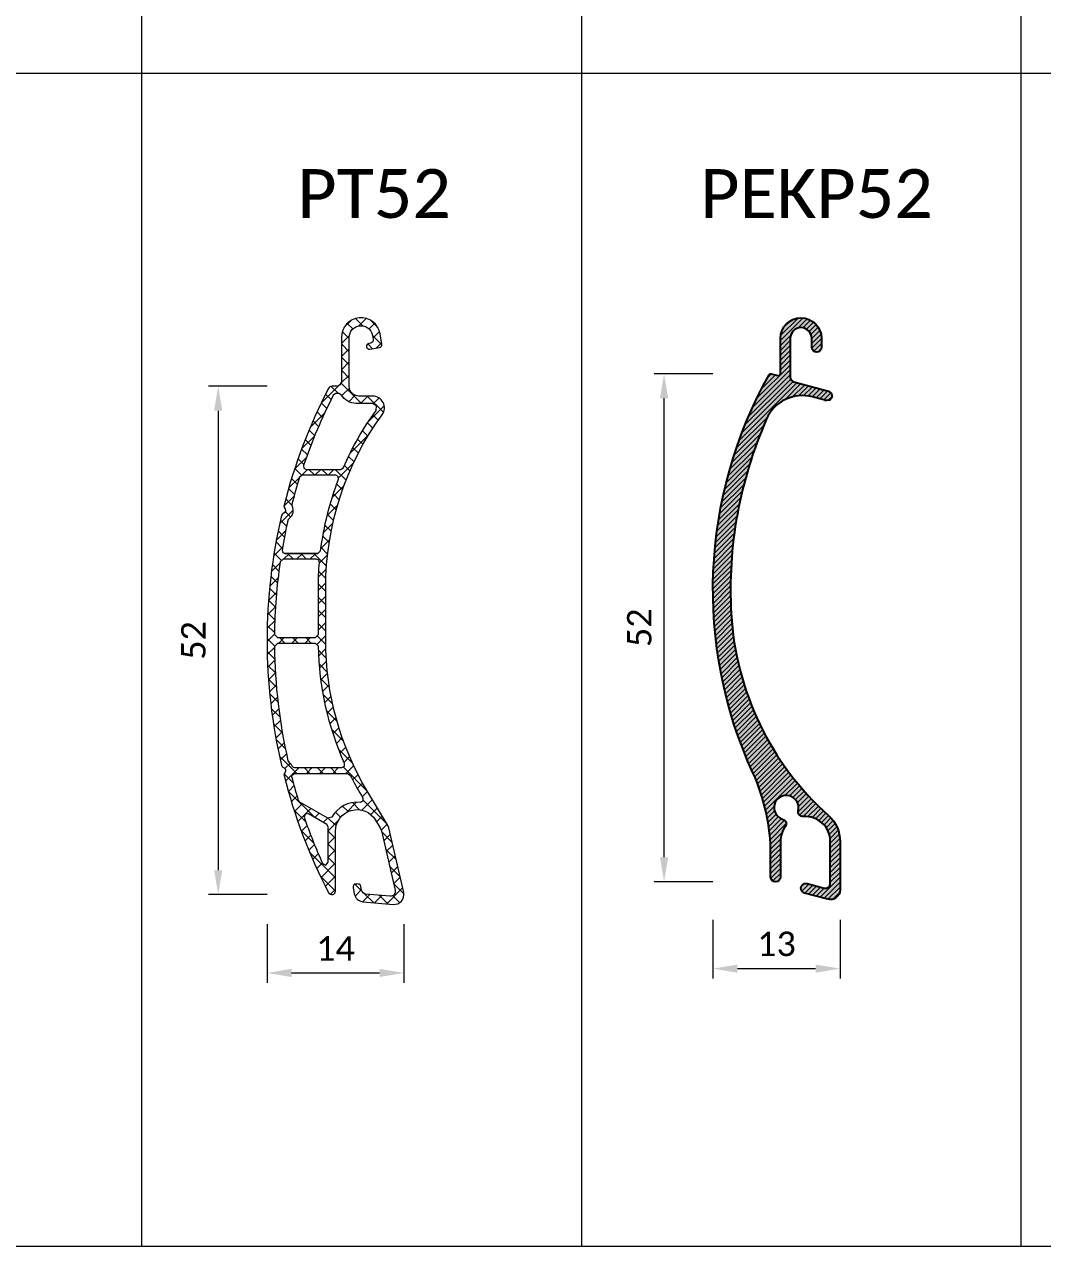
# Model space of a CAD drawing. Header units: millimetres. Extents: x 0 to 7790, y 0 to 17467.
# Drawn here: x 123 to 227.2, y 16683.5 to 16808.5 of the extents above; entities that cross this region are included whole.
import ezdxf

# ---------------------------------------------------------------- set-up
doc = ezdxf.new("R2010")
doc.units = ezdxf.units.MM
doc.header["$PDMODE"] = 35
doc.layers.get('0').update_dxf_attribs({"lineweight": 15})
for name, color, linetype, lineweight in [('_MB_kreskowanie_profile_0.09', 7, 'Continuous', 9), ('_MB_kreskowanie_tworzywo_0.09', 34, 'Continuous', 9), ('_MB_profile_0.25', 7, 'Continuous', 25), ('_MB_profile_tworzywo_0.15', 33, 'Continuous', 15), ('_MB_ramka_0.15', 124, 'Continuous', 15), ('_MB_solid', 7, 'Continuous', 9), ('_MB_tekst_0.25', 40, 'Continuous', 25), ('_MB_wymiar_detal_0.09', 94, 'Continuous', 9)]:
    doc.layers.add(name, color=color, linetype=linetype, lineweight=lineweight)
doc.styles.add('_MB_Calibri_Light_2.5', font='calibril.ttf', dxfattribs={"height": 2.5})
doc.dimstyles.new('_MB_detal', dxfattribs={"dimscale": 10, "dimtxt": 2.5, "dimasz": 2.5, "dimexe": 1, "dimexo": 1, "dimgap": 1.25, "dimtad": 1, "dimdsep": 46, "dimtxsty": '_MB_Calibri_Light_2.5', "dimcen": -2.5, "dimclrd": 256, "dimclre": 256, "dimclrt": 40, "dimazin": 0, "dimtfac": 0.2, "dimtmove": 1, "dimatfit": 1, "dimfxl": 5, "dimfxlon": 1, "dimtolj": 1, "dimlwd": -1, "dimlwe": -1, "dimarcsym": 0})

# ---------------------------------------------------------------- blocks, each defined once
blk = doc.blocks.new('*D474')
at = {"layer": '_MB_wymiar_detal_0.09', "transparency": 16777216}
for p, q in [((193.4590495114767, 16772.79605917206), (187.4590495114767, 16772.79605917206)), ((188.4590495114767, 16723.33221442662), (188.4590495114767, 16770.29605917206)), ((193.4590495114767, 16720.83221442662), (187.4590495114767, 16720.83221442662))]:
    blk.add_line(p, q, dxfattribs=at)
for points in [[(188.04238284481, 16770.29605917206), (188.8757161781433, 16770.29605917206), (188.4590495114767, 16772.79605917206)], [(188.04238284481, 16723.33221442662), (188.8757161781433, 16723.33221442662), (188.4590495114767, 16720.83221442662)]]:
    blk.add_solid(points, dxfattribs=at)
at = {"layer": 'Defpoints', "color": 0, "transparency": 16777216}
for p in [(188.4590495114767, 16772.79605917206), (199.3676346915314, 16772.79605917206), (199.8590319440851, 16720.83221442662)]:
    blk.add_point(p, dxfattribs=at)
at = {"layer": '_MB_wymiar_detal_0.09', "color": 40, "transparency": 16777216, "insert": (185.9321264337014, 16746.81413679933), "char_height": 2.5, "attachment_point": 5, "rotation": 90, "style": '_MB_Calibri_Light_2.5'}
blk.add_mtext('52', dxfattribs=at)
blk = doc.blocks.new('*D475')
at = {"layer": '_MB_wymiar_detal_0.09', "transparency": 16777216}
for p, q in [((193.4590495106245, 16716.94638817782), (193.4590495106245, 16710.94638817782)), ((206.4590319440908, 16716.94638817782), (206.4590319440908, 16710.94638817782)), ((195.9590495106245, 16711.94638817782), (203.9590319440908, 16711.94638817782))]:
    blk.add_line(p, q, dxfattribs=at)
for points in [[(195.9590495106245, 16712.36305484449), (195.9590495106245, 16711.52972151115), (193.4590495106245, 16711.94638817782)], [(203.9590319440908, 16712.36305484449), (203.9590319440908, 16711.52972151115), (206.4590319440908, 16711.94638817782)]]:
    blk.add_solid(points, dxfattribs=at)
at = {"layer": 'Defpoints', "color": 0, "transparency": 16777216}
for p in [(193.4590495106245, 16750.67245278247), (206.4590319440908, 16722.71958805435), (206.4590319440908, 16711.94638817782)]:
    blk.add_point(p, dxfattribs=at)
at = {"layer": '_MB_wymiar_detal_0.09', "color": 40, "transparency": 16777216, "insert": (199.9590407273504, 16714.47331125474), "char_height": 2.5, "attachment_point": 5, "style": '_MB_Calibri_Light_2.5'}
blk.add_mtext('13', dxfattribs=at)
blk = doc.blocks.new('*D477')
at = {"layer": '_MB_wymiar_detal_0.09', "transparency": 16777216}
for p, q in [((147.8508284313143, 16716.5078829259), (147.8508284313143, 16710.5078829259)), ((161.8508257945073, 16716.5078829259), (161.8508257945073, 16710.5078829259)), ((150.3508284313143, 16711.5078829259), (159.3508257945073, 16711.5078829259))]:
    blk.add_line(p, q, dxfattribs=at)
for points in [[(150.3508284313143, 16711.92454959257), (150.3508284313143, 16711.09121625923), (147.8508284313143, 16711.5078829259)], [(159.3508257945073, 16711.92454959257), (159.3508257945073, 16711.09121625923), (161.8508257945073, 16711.5078829259)]]:
    blk.add_solid(points, dxfattribs=at)
at = {"layer": 'Defpoints', "color": 0, "transparency": 16777216}
for p in [(147.8508284313143, 16745.51549782036), (161.8508257945073, 16719.51320445628), (161.8508257945073, 16711.5078829259)]:
    blk.add_point(p, dxfattribs=at)
at = {"layer": '_MB_wymiar_detal_0.09', "color": 40, "transparency": 16777216, "insert": (154.8508271129108, 16714.01557523359), "char_height": 2.5, "attachment_point": 5, "style": '_MB_Calibri_Light_2.5'}
blk.add_mtext('14', dxfattribs=at)
blk = doc.blocks.new('*D479')
at = {"layer": '_MB_wymiar_detal_0.09', "transparency": 16777216}
for p, q in [((147.8508284320501, 16771.51546456909), (141.8508284320501, 16771.51546456909)), ((142.8508284320501, 16769.01546456909), (142.8508284320501, 16722.01547449565)), ((147.8508284320501, 16719.51547449565), (141.8508284320501, 16719.51547449565))]:
    blk.add_line(p, q, dxfattribs=at)
for points in [[(142.4341617653834, 16769.01546456909), (143.2674950987168, 16769.01546456909), (142.8508284320501, 16771.51546456909)], [(142.4341617653834, 16722.01547449565), (143.2674950987168, 16722.01547449565), (142.8508284320501, 16719.51547449565)]]:
    blk.add_solid(points, dxfattribs=at)
at = {"layer": 'Defpoints', "color": 0, "transparency": 16777216}
for p in [(154.7221050311351, 16771.51546456909), (142.8508284320501, 16719.51547449565), (154.4765667194302, 16719.51547449565)]:
    blk.add_point(p, dxfattribs=at)
at = {"layer": '_MB_wymiar_detal_0.09', "color": 40, "transparency": 16777216, "insert": (140.3239053543912, 16745.51546953236), "char_height": 2.5, "attachment_point": 5, "rotation": 90, "style": '_MB_Calibri_Light_2.5'}
blk.add_mtext('52', dxfattribs=at)
blk = doc.blocks.new('-PT52')
at = {"layer": '_MB_kreskowanie_tworzywo_0.09', "transparency": 33554687}
h = blk.add_hatch(dxfattribs=at)
h.set_pattern_fill('NET', color=256, scale=0.3, angle=315)
h.set_pattern_definition([(315, (-0.8321650763155048, 1.205107910338484), (0.6735192090801866, 0.6735192090801863), []), (45, (-0.8321650763155048, 1.205107910338484), (-0.6735192090801863, 0.6735192090801866), [])])
h.paths.add_polyline_path([(1.33706569291644, -6.702417153512215, 0.613574859602852), (0.3678349236852227, -4.794892089661516), (-1.032165076316232, -4.794892089661516, -0.4142135623730852), (-2.032165076316232, -3.794892089661516), (-2.032165076316232, 1.205107910338484, -0.9163311740157898), (0.3496042272981867, 1.41348572354309), (0.4268847593466489, 0.9752060471600998, -0.4142135623651881), (0.1835368867559737, 0.6276692679566622), (-0.01342466387541208, 0.5929396324218033, 1), (0.09076424272097938, 0.002054980614047963), (1.075571995743303, 0.1757031582765194, 0.414213562368673), (1.31891986834853, 0.523239937472681), (1.13745042971459, 1.552404265642508, 0.9163311740244154), (-2.832165076315505, 1.205107910338484), (-2.832165076315505, -3.294892089661516, -0.4142135623730907), (-3.332165076315505, -3.794892089661516), (-3.789611711194084, -3.794892089661516, 0.2800923286113796), (-4.144701255330801, -4.010741565238277, 0.05731054276531708), (-8.699185301300531, -15.96826566097116), (-8.70459643436152, -16.09036843409194), (-8.660855804702805, -16.20449610331161), (-8.577957784460523, -16.3335065197025), (-8.53911713904563, -16.56578993923722), (-8.680747251981302, -16.75395235269207), (-8.813774935582842, -16.83013922661303), (-8.905243694234741, -16.91122059180634), (-8.956777113091448, -17.02205843879165, 0.1155652136998002), (-8.95538860261695, -42.56749877440052), (-8.903724302135743, -42.67849035445761), (-8.812020441773711, -42.75959974217312), (-8.608175734336328, -42.87595671739837), (-8.538094435594758, -43.02342610221967), (-8.538094435602034, -43.16635807710736), (-8.576906598993446, -43.25672924057835), (-8.659421617385306, -43.38532125078927), (-8.703078129243295, -43.4993998602331), (-8.697640960364879, -43.62142550243516, 0.05739178644058447), (-4.133466227691315, -55.59454088429447, 0.7852538668152182), (-3.43216507631405, -55.42334638446118), (-3.432165076306774, -49.30176210806349, -0.7604176699538312), (0.6663617587564659, -48.16514002222993), (1.145494622005572, -48.9625510158512), (1.262697386102445, -49.25263803642156), (2.669823367394201, -55.34757027649084, -0.50952544949162), (2.139060463630813, -55.95814315270763), (-0.3163505249303853, -55.74332252690783, -0.3394542588564546), (-0.7651765300597617, -55.33204926670987), (-0.8305263490819925, -54.96143202622261, 0.3394542588626873), (-1.100639615879118, -54.71391881934687), (-1.305028072418281, -54.69603714644563, 0.4931454260032278), (-1.627593563714981, -55.0480556092707), (-1.513049252533165, -55.69766867886574, 0.3394542588698868), (-0.6153972422634979, -56.5202151993135), (2.480679180933294, -56.79108678775265, 0.5095254494957072), (3.542204988467347, -55.56994103531633), (2.013690440444407, -48.94921714704105), (1.896487676354809, -48.65913012647979), (-0.1471840973918006, -45.25788912476401, -0.1360940270819369), (-4.432165076317688, -29.80674687748069), (-4.432165076317688, -24.39054374976149, -0.1589611559681802)])
h.paths.add_polyline_path([(-7.1017835583134, -13.10428104566017), (-6.815794679669125, -12.8948920896737), (-3.393516631529565, -12.8948920896737), (-3.146078594612845, -13.02526185096121), (-3.113696809750763, -13.30306263710281, 0.06165985995673029), (-4.951545462447029, -20.63156505254483), (-5.249295514984624, -20.89489208964642), (-8.607058793475517, -20.89489208966188), (-8.836256529071761, -20.78845964376069), (-8.902827094016175, -20.54468140965037, -0.01407429491158312), (-8.296264094342405, -17.49460648120112), (-8.25663090535636, -17.39991303192983), (-8.187393793463343, -17.32412476524405), (-7.949740677589944, -17.06597337287712), (-7.810565213536393, -16.74386883228453), (-7.785453114482152, -16.39388236490959), (-7.877216585124188, -16.05520758166676), (-7.903683446735158, -15.95602520064494), (-7.895163367151326, -15.85372638701665, -0.01295070396806877)], flags=16)
h.paths.add_polyline_path([(-6.66443499489651, -12.16932153623111), (-6.70418636411523, -11.89772963520954, -0.0353696445883372), (-3.660201286655138, -4.708694148471295), (-3.392899732572914, -4.544892089662426), (-3.082165076333695, -4.544892089662426), (-2.824504341757347, -4.691233553076017, 0.2641639869658245), (-1.321483390149297, -5.544892089661516), (0.3678349236852227, -5.544892089661516), (0.7690174597719306, -5.79104760791688), (0.7312964621323772, -6.260213988618489, 0.05503228749922034), (-2.6255171398534, -12.11465683998995), (-2.900574233155567, -12.29489208961786), (-6.420356384247498, -12.29489208962787)], flags=16)
h.paths.add_polyline_path([(-5.373481991699009, -21.49489208966406), (-5.152661218236972, -21.59182021568813), (-5.074532069831548, -21.81997084964678, 0.02092643867116806), (-5.182165076317688, -24.39054374976149), (-5.182165076317688, -29.19489208966115), (-5.48216507631696, -29.49489208966133), (-9.378922788275304, -29.49489208966042), (-9.678905086961095, -29.1916331839202, -0.0338094560961755), (-9.09395738551575, -21.75123281999186), (-8.79715127342024, -21.49489208966406)], flags=16)
h.paths.add_polyline_path([(-5.476594290090361, -30.09489208967534), (-5.176648114111231, -30.3892095272613, 0.1008437694322572), (-2.497612546228993, -42.37230131466458), (-2.519650829935927, -42.6580220493579), (-2.771421789837405, -42.79489208966152), (-7.620148013216749, -42.79489208966152), (-7.778246285559362, -42.74985274598384), (-7.888873608420909, -42.62825833150691), (-8.01699218358226, -42.42986771479264), (-8.18622045095799, -42.26514066897471), (-8.294945644383915, -42.09479712175471, -0.05344724753720727), (-9.678837518140426, -30.39818459434446), (-9.378855586330246, -30.09489208967534)], flags=16)
h.paths.add_polyline_path([(-2.203047715598586, -43.39489208967552), (-1.934730008955739, -43.5607071117729, 0.01933405119346212), (-0.7900595730807254, -45.64416768068986), (-0.6316468643799453, -45.90781070150933), (-0.6356816963507299, -46.22335819268301), (-0.919792888145821, -46.36071659159552, 0.2997473159170023), (-3.806751811664071, -47.85983238224253), (-4.218662893754299, -47.97334377964125), (-7.065796482214864, -46.32955043592119), (-7.202331321585007, -46.15861230243354, -0.01141907042731217), (-7.894579944795623, -43.7321412515048), (-7.888873608482754, -43.56152584787287), (-7.620148013216749, -43.39489208967552)], flags=16)
h.paths.add_polyline_path([(-6.204724974557394, -47.51951062570151), (-4.304286516695356, -48.61672928092139), (-4.156854493876381, -48.9157056625827, 0.0327457843721048), (-4.182165076306774, -49.30176210806167), (-4.182165076317688, -52.47440742858089), (-4.418818893764183, -52.76764327449655), (-4.75541348411025, -52.59824323838984, -0.02300914828612372), (-6.638196639220041, -47.87752117640048), (-6.545765702996505, -47.54801014043278)], flags=16)
at = {"layer": '_MB_profile_tworzywo_0.15'}
for p, q in [((-5.249295514984624, -20.89489208964642), (-8.607058793475517, -20.89489208966188)), ((-1.632165076318415, -54.99580298130149), (-1.632165076318415, -55.07693641990136)), ((-1.331254184658974, -54.69489208966115), (-1.244949492078376, -54.69489208966115))]:
    blk.add_line(p, q, dxfattribs=at)
blk.add_lwpolyline([(-8.577957784456885, -16.33350651970795), (-8.660855804702805, -16.20449610331161), (-8.577957784460523, -16.3335065197025), (-8.53911713904563, -16.56578993923722), (-8.680747251981302, -16.75395235269207), (-8.813774935582842, -16.83013922661303), (-8.905243694234741, -16.91122059180634), (-8.956777113102362, -17.02205843884076, 0.1155652136995732), (-8.95538860261695, -42.56749877440052), (-8.903724302135743, -42.67849035445761), (-8.812020441773711, -42.75959974217312), (-8.680559403341249, -42.83463926114746), (-8.589914402500654, -42.91438333648512), (-8.538094435594758, -43.02342610221967), (-8.538094435602034, -43.16635807710736), (-8.576906598993446, -43.25672924057835), (-8.659421617385306, -43.38532125078927), (-8.703078129243295, -43.4993998602331), (-8.697640960364879, -43.62142550243516, 0.05739178644069561), (-4.133466227691315, -55.59454088429447, 0.7852538668150522), (-3.432165076317688, -55.42334638446118), (-3.432165076306774, -49.30176210806167, -0.7604176699500218), (0.6663617587455519, -48.16514002219174), (1.145494622005572, -48.9625510158512), (1.262697386102445, -49.25263803642156), (2.669823367394201, -55.34757027648993, -0.5095254494944126), (2.139060463623537, -55.95814315270218), (-0.3163505249303853, -55.74332252690692, -0.3394542588634077), (-0.7651765300561237, -55.33204926670169), (-0.8305263490819925, -54.96143202622807, 0.339454258863408), (-1.10063961585729, -54.71391881936142), (-1.305028072396453, -54.69603714644836, 0.4931454260312683), (-1.627593563718619, -55.04805560928162), (-1.513049252529527, -55.69766867888848, 0.3394542588634077), (-0.6153972422562219, -56.52021519932168), (2.480679180944207, -56.79108678776174, 0.5095254494944126), (3.542204988467347, -55.56994103531724), (2.013690440444407, -48.94921714704105), (1.896487676354809, -48.65913012647979), (-0.1471840973845246, -45.25788912477947, -0.1360940270820956), (-4.432165076317688, -29.8067468774816), (-4.432165076317688, -24.39054374976149, -0.1589611559680333), (1.337065692901888, -6.702417153524948, 0.6135748596026627), (0.3678349236852227, -4.794892089661516), (-1.032165076316232, -4.794892089661516, -0.4142135623731034), (-2.032165076316232, -3.794892089661516), (-2.032165076316232, 1.205107910338484, -0.9163311740238063), (0.3496042273018247, 1.413485723522172), (0.426884759343011, 0.9752060471582809, -0.4142135623731882), (0.1835368867414218, 0.6276692679539337), (-0.01342466387541208, 0.5929396324181653, 0.9999999999999994), (0.09076424272097938, 0.002054980614047963), (1.075571995743303, 0.1757031582783384, 0.4142135623731882), (1.318919868344892, 0.5232399374745), (1.137450429725504, 1.552404265637961, 0.9163311740238063), (-2.832165076315505, 1.205107910338484), (-2.832165076315505, -3.294892089661516, -0.4142135623730867), (-3.332165076315505, -3.794892089661516), (-3.789611711194084, -3.794892089661516, 0.2800923286117786), (-4.144701255330801, -4.010741565238277, 0.0573105427652506), (-8.699185301300531, -15.96826566097297), (-8.70459643436152, -16.09036843409194), (-8.660855804702805, -16.20449610331161)], format="xyb", dxfattribs=at)
for points in [[(0.7312964621323772, -6.260213988618489), (0.7690174597719306, -5.79104760791688), (0.3678349236852227, -5.544892089661516), (-1.321483390149297, -5.544892089661516, -0.2641639869658245), (-2.824504341757347, -4.691233553076017), (-3.082165076333695, -4.544892089662426), (-3.392899732572914, -4.544892089662426), (-3.660201286655138, -4.708694148471295, 0.03536964458833695), (-6.70418636411523, -11.89772963520954), (-6.66443499489651, -12.16932153623111), (-6.420356384247498, -12.29489208962787), (-2.900574233155567, -12.29489208961786), (-2.6255171398534, -12.11465683998995, -0.05503228749922028)], [(-3.113696809750763, -13.30306263710281), (-3.146078594612845, -13.02526185096121), (-3.393516631529565, -12.8948920896737), (-6.815794679669125, -12.8948920896737), (-7.1017835583134, -13.10428104566017, 0.0129507039680687), (-7.895163367151326, -15.85372638701665), (-7.903683446735158, -15.95602520064494), (-7.877216585124188, -16.05520758166676), (-7.785453114482152, -16.39388236490959), (-7.810565213536393, -16.74386883228453), (-7.949740677589944, -17.06597337287712), (-8.187393793463343, -17.32412476524405), (-8.25663090535636, -17.39991303192983), (-8.296264094342405, -17.49460648120112, 0.01407429491158299), (-8.902827094016175, -20.54468140965037), (-8.836256529071761, -20.78845964376069), (-8.607058793475517, -20.89489208966188), (-5.249295514984624, -20.89489208964642), (-4.951545462447029, -20.63156505254483, -0.06165985995673035)], [(-5.182165076317688, -24.39054374976149, -0.02092643867116867), (-5.074532069831548, -21.81997084964678), (-5.152661218236972, -21.59182021568813), (-5.373481991699009, -21.49489208966406), (-8.79715127342024, -21.49489208966406), (-9.09395738551575, -21.75123281999186, 0.03380945609617556), (-9.678905086961095, -29.1916331839202), (-9.378922788275304, -29.49489208966042), (-5.48216507631696, -29.49489208966133), (-5.182165076317688, -29.19489208966115)], [(-5.176648114111231, -30.3892095272613), (-5.476594290090361, -30.09489208967534), (-9.378855586330246, -30.09489208967534), (-9.678837518140426, -30.39818459434446, 0.05344724753720721), (-8.294945644383915, -42.09479712175471), (-8.18622045095799, -42.26514066897471), (-8.01699218358226, -42.42986771479264), (-7.888873608420909, -42.62825833150691), (-7.778246285559362, -42.74985274598384), (-7.620148013216749, -42.79489208966152), (-2.771421789837405, -42.79489208966152), (-2.519650829935927, -42.6580220493579), (-2.497612546228993, -42.37230131466458, -0.1008437694322571)], [(-2.203047715598586, -43.39489208967552), (-1.934730008955739, -43.5607071117729, 0.0193340511961883), (-0.7900595729024644, -45.64416768096908), (-0.6316468643799453, -45.90781070150933), (-0.6356816963507299, -46.22335819268301), (-0.919792888145821, -46.36071659159552, 0.2997473159170018), (-3.806751811664071, -47.85983238224253), (-4.218662893754299, -47.97334377964125), (-7.065796482214864, -46.32955043592119), (-7.202331321585007, -46.15861230243354, -0.0114190704272885), (-7.894579944795623, -43.73214125150935), (-7.888873608482754, -43.56152584787287), (-7.620148013216749, -43.39489208967552)], [(-4.304286516695356, -48.61672928092139), (-6.204724974557394, -47.51951062570151), (-6.545765702996505, -47.54801014043278), (-6.638196639220041, -47.87752117640048, 0.02300914828612363), (-4.75541348411025, -52.59824323838984), (-4.418818893764183, -52.76764327449655), (-4.182165076463207, -52.47440742876461), (-4.182165076317688, -49.30176210806167, -0.03274578437205513), (-4.156854493876381, -48.9157056625827)]]:
    blk.add_lwpolyline(points, format="xyb", close=True, dxfattribs=at)
blk = doc.blocks.new('-PEKP52')
at = {"layer": '_MB_kreskowanie_profile_0.09', "transparency": 33554687}
h = blk.add_hatch(dxfattribs=at)
h.set_pattern_fill('JIS_WOOD', color=256, scale=0.5)
h.set_pattern_definition([(45, (-1.451278191510937, 1.377369692879256), (-0.2499999995804921, 0.2499999995804921), [])])
edge = h.paths.add_edge_path()
edge.add_arc((-1.302919849269529, -8.470192310280254), 3.999999999999464, 75.00000000000631, 156.1465336072934, ccw=False)
edge.add_line((-0.2676436688598187, -4.606489005124786), (1.119312285936758, -4.978122733150485))
edge.add_line((1.119312285936758, -4.978122733150485), (1.49872180848979, -4.928172521897977))
edge.add_line((1.49872180848979, -4.928172521897977), (1.731684721635247, -4.624569342557152))
edge.add_line((1.731684721635247, -4.624569342557152), (1.68173451038092, -4.245159820005938))
edge.add_line((1.68173451038092, -4.245159820005938), (1.378131331039185, -4.012196906861391))
edge.add_line((1.378131331039185, -4.012196906861391), (-2.180687714062515, -3.05861421771715))
edge.add_arc((-2.051278191511301, -2.575651304574421), 0.499999999998531, 179.9999999999191, 254.99999999991888, ccw=False)
edge.add_line((-2.551278191509482, -2.575651304573512), (-2.551278191509482, 1.377369692879256))
edge.add_arc((-1.451278191510937, 1.377369692879256), 1.099999999998545, 0, 180, ccw=False)
edge.add_line((-0.3512781915123924, 1.377369692879256), (-0.3512781915123924, 0.4773696928796199))
edge.add_arc((0.1487218084876076, 0.4773696928796198), 0.5, 180, 360)
edge.add_line((0.6487218084876076, 0.4773696928796198), (0.6487218084876076, 1.377369692879256))
edge.add_arc((-1.451278191510937, 1.377369692879256), 2.099999999998545, 1.211639878653608e-14, 180)
edge.add_line((-3.551278191509482, 1.377369692879256), (-3.551278191509482, -2.23672934422666))
edge.add_line((-3.551278191509482, -2.23672934422666), (-3.590402048609359, -2.316064678256721))
edge.add_line((-3.590402048608667, -2.316064678257135), (-3.629525905707158, -2.395400012284385))
edge.add_line((-3.629525905707851, -2.395400012283972), (-3.716283953119273, -2.412657260883861))
edge.add_line((-3.716283953119273, -2.412657260883861), (-3.803042000530695, -2.429914509483751))
edge.add_line((-3.803042000530695, -2.429914509483751), (-4.490911635046359, -2.245600396417103))
edge.add_arc((-4.542675444068664, -2.438785561676923), 0.2000000000022824, 74.9999999998093, 150.7593615900059)
edge.add_arc((34.54872180848906, -24.32263030712056), 45.00000000000049, 150.7593615901887, 204.6007349477979)
edge.add_arc((-24.55127819150948, -51.38163989727946), 19.99999999999963, 1.8815171642927453e-11, 24.60073494781642, ccw=False)
edge.add_line((-4.551278191509482, -51.38163989727309), (-4.551278191509482, -53.70263030712067))
edge.add_arc((-4.051278191509482, -53.70263030712067), 0.5, 180, 360)
edge.add_line((-3.551278191509482, -53.70263030712067), (-3.551278191509482, -50.07263030711965))
edge.add_arc((-1.001278191512029, -50.07263030711874), 2.549999999998338, 143.1918757669355, 180.0000000000263, ccw=False)
edge.add_arc((-3.41100600165737, -48.2693906191771), 0.459727810146324, 323.1918757670213, 434.4018052742789)
edge.add_arc((-2.951278191510937, -46.62263030711983), 1.250000000000342, -13.214048210634928, 254.40180527412582, ccw=False)
edge.add_arc((-1.240228437742189, -47.0243960366106), 0.5075855487760071, 166.7859517894226, 274.4822343627314)
edge.add_arc((-1.00127819151021, -50.07263030712056), 2.54999999999971, 1.1425527191022411e-11, 94.48223436272588, ccw=False)
edge.add_line((1.548721808489063, -50.07263030711965), (1.548721808489063, -54.3710176206996))
edge.add_arc((1.048721808489063, -54.37101762069869), 0.5000000000008971, 254.99999999992372, 359.99999999992184, ccw=False)
edge.add_line((0.9193122859360301, -54.85398053384415), (-0.8218686689579044, -54.3874325031029))
edge.add_arc((-0.9512781915109372, -54.87039541624745), 0.5000000000004713, 74.9999999998042, 254.9999999998042)
edge.add_line((-1.08068771406397, -55.35335832939199), (1.289902763386634, -55.98855613340947))
edge.add_arc((1.548721808489063, -55.02263030712038), 0.9999999999999629, 255.0000000000026, 360.0000000000028)
edge.add_line((2.548721808489063, -55.02263030712038), (2.548721808489063, -50.07263030711965))
edge.add_arc((-1.00127819151021, -50.07263030711965), 3.54999999999976, 1.261470701831249e-12, 48.17935975392176)
edge.add_arc((21.36989460217046, -25.06996789218556), 29.99999999999944, 183.2456210783847, 228.179359753923, ccw=False)
edge.add_arc((34.54872180849088, -24.3226303071242), 43.20000000000136, 156.1465336072824, 183.2456210783778, ccw=False)
at = {"layer": '_MB_solid', "transparency": 33554687}
h = blk.add_hatch(color=256, dxfattribs=at)
h.dxf.hatch_style = 1
edge = h.paths.add_edge_path()
edge.add_arc((34.54872180848906, -24.3226303071242), 43.20000000000127, 156.1465336072824, 183.2456210783779, ccw=False)
edge.add_arc((-1.302919849269529, -8.470192310280254), 3.999999999999459, 75.00000000000631, 156.1465336072934, ccw=False)
edge.add_line((-0.2676436688598187, -4.606489005124786), (1.119312285936758, -4.978122733150485))
edge.add_line((1.119312285936758, -4.978122733150485), (1.49872180848979, -4.928172521897977))
edge.add_line((1.49872180848979, -4.928172521897977), (1.731684721635247, -4.624569342557152))
edge.add_line((1.731684721635247, -4.624569342557152), (1.68173451038092, -4.245159820005938))
edge.add_line((1.68173451038092, -4.245159820005938), (1.378131331039185, -4.012196906861391))
edge.add_line((1.378131331039185, -4.012196906861391), (-2.180687714062515, -3.05861421771715))
edge.add_arc((-2.051278191511301, -2.575651304574421), 0.4999999999985322, 179.9999999999192, 254.9999999999188, ccw=False)
edge.add_line((-2.551278191509482, -2.575651304573512), (-2.551278191509482, 1.377369692879256))
edge.add_arc((-1.451278191510937, 1.377369692879256), 1.099999999998545, 0, 180, ccw=False)
edge.add_line((-0.3512781915123924, 1.377369692879256), (-0.3512781915123924, 0.4773696928796199))
edge.add_arc((0.1487218084876076, 0.4773696928796198), 0.5, 180, 360)
edge.add_line((0.6487218084876076, 0.4773696928796198), (0.6487218084876076, 1.377369692879256))
edge.add_arc((-1.451278191510937, 1.377369692879256), 2.099999999998545, 1.211639878653608e-14, 180)
edge.add_line((-3.551278191509482, 1.377369692879256), (-3.551278191509482, -2.23672934422666))
edge.add_line((-3.551278191509482, -2.23672934422666), (-3.59040204860936, -2.316064678256721))
edge.add_line((-3.590402048608667, -2.316064678257135), (-3.629525905707158, -2.395400012284385))
edge.add_line((-3.629525905707851, -2.395400012283972), (-3.716283953119273, -2.412657260883861))
edge.add_line((-3.716283953119273, -2.412657260883861), (-3.803042000530695, -2.429914509483751))
edge.add_line((-3.803042000530695, -2.429914509483751), (-4.490911635046359, -2.245600396417103))
edge.add_arc((-4.542675444068664, -2.438785561676923), 0.2000000000022832, 74.99999999980938, 150.7593615900056)
edge.add_arc((34.54872180848906, -24.32263030712056), 45.00000000000049, 150.7593615901887, 204.6007349477979)
edge.add_arc((-24.55127819150948, -51.38163989727946), 19.99999999999963, 1.8815171642927453e-11, 24.60073494781642, ccw=False)
edge.add_line((-4.551278191509482, -51.38163989727309), (-4.551278191509482, -53.70263030712067))
edge.add_arc((-4.051278191509482, -53.70263030712067), 0.5, 180, 360)
edge.add_line((-3.551278191509482, -53.70263030712067), (-3.551278191509482, -50.07263030711965))
edge.add_arc((-1.001278191512029, -50.07263030711874), 2.549999999998335, 143.1918757669355, 180.0000000000263, ccw=False)
edge.add_arc((-3.41100600165737, -48.2693906191771), 0.4597278101463268, 323.1918757670215, 434.4018052742785)
edge.add_arc((-2.951278191510937, -46.62263030711983), 1.250000000000342, -13.214048210634928, 254.40180527412582, ccw=False)
edge.add_arc((-1.240228437742189, -47.0243960366106), 0.5075855487760107, 166.7859517894236, 274.4822343627305)
edge.add_arc((-1.00127819151021, -50.07263030712056), 2.549999999999711, 1.1425527191022411e-11, 94.48223436272588, ccw=False)
edge.add_line((1.548721808489063, -50.07263030711965), (1.548721808489063, -54.3710176206996))
edge.add_arc((1.048721808489063, -54.37101762069869), 0.5000000000008926, 254.999999999923, 359.99999999992264, ccw=False)
edge.add_line((0.9193122859360301, -54.85398053384415), (-0.8218686689579044, -54.3874325031029))
edge.add_arc((-0.9512781915109372, -54.87039541624745), 0.5000000000004713, 74.9999999998042, 254.9999999998042)
edge.add_line((-1.08068771406397, -55.35335832939199), (1.289902763386635, -55.98855613340947))
edge.add_arc((1.548721808489063, -55.02263030712038), 0.9999999999999628, 255.0000000000027, 360.0000000000028)
edge.add_line((2.548721808489063, -55.02263030712038), (2.548721808489063, -50.07263030711965))
edge.add_arc((-1.00127819151021, -50.07263030711965), 3.54999999999976, 1.261470701831249e-12, 48.17935975392176)
edge.add_arc((21.36989460217228, -25.06996789218556), 29.99999999999949, 183.2456210783847, 228.179359753923, ccw=False)
at = {"layer": '_MB_profile_0.25'}
blk.add_lwpolyline([(1.036237300395442, -4.955862857862485), (1.119312285936758, -4.978122733150485), (-0.2676436688598187, -4.606489005124786, 0.3696460418079274), (-4.961250630673021, -6.852596596319017, 0.1187962293718172), (-8.581985412183712, -26.76846240369923, 0.198611825743179), (1.36586527846157, -47.42704307692566, -0.2133746607914503), (2.548721808489063, -50.07263030711965), (2.548721808489063, -55.02263030712038, -0.4931454260312921), (1.289902763386635, -55.98855613340947), (-1.08068771406397, -55.35335832939199, -1.000000000000012), (-0.8218686689579044, -54.3874325031029), (0.9193122859396681, -54.85398053384415, 0.493145426031291), (1.548721808489063, -54.3710176206996), (1.548721808489063, -50.07263030711965, 0.4373166274873596), (-1.200560637797025, -47.53042919261316, -0.5078573097753177), (-1.734374585481419, -46.90836727293299, 2.344916652874571), (-3.28739003298324, -47.82659410641918, -0.5272955594266102), (-3.042926574184094, -48.54483062079817, 0.1620010368931109), (-3.551278191509482, -50.07263030711965), (-3.551278191509482, -53.70263030712067, -0.9999999999999999), (-4.551278191509482, -53.70263030712067), (-4.551278191509482, -51.38163989727309, 0.1077551284914114), (-6.366662806896784, -43.05579079261133, -0.2393468478919127), (-4.717190610375837, -2.341089826205462, -0.3431535665998818), (-4.490911635046359, -2.245600396417103), (-3.803042000530695, -2.429914509483751), (-3.629525905707851, -2.395400012283972), (-3.551278191509482, -2.23672934422666), (-3.551278191509482, 1.377369692879256, -0.9999999999999999), (0.6487218084876076, 1.377369692879256), (0.6487218084876076, 0.4773696928796198, -0.9999999999999999), (-0.3512781915123924, 0.4773696928796198), (-0.3512781915123924, 1.377369692879256, 0.9999999999999999), (-2.551278191509482, 1.377369692879256), (-2.551278191509482, -2.575651304573512, 0.3394542588633853), (-2.180687714062515, -3.05861421771715), (1.378131331039185, -4.012196906861391), (1.68173451038092, -4.245159820005938), (1.731684721635247, -4.624569342557152), (1.49872180848979, -4.928172521897977), (1.119312285936758, -4.978122733150485)], format="xyb", dxfattribs=at)

msp = doc.modelspace()

# ---------------------------------------------------------------- linework, layer by layer
at = {"layer": '_MB_ramka_0.15'}
msp.add_line((405.0000005434708, 16803.51999999999), (45.00000000000045, 16803.51999999999), dxfattribs=at)
for points in [[(405.0000005434708, 16683.51999999999), (45.00000000000045, 16683.51999999999), (45.00000000000045, 16923.51999999999), (405.0000000000005, 16923.51999999999), (405.0000005434708, 16683.51999999999)], [(135.0000000000005, 16923.51999999999), (135.0000000000005, 16683.51999999999)], [(180.0000000000005, 16923.51999999999), (180.0000000000005, 16683.51999999999)], [(225.0000002717284, 16683.51999999999), (225.0000000000005, 16923.51999999999)]]:
    msp.add_lwpolyline(points, dxfattribs=at)

# ---------------------------------------------------------------- block references
for name, p in [('-PT52', (158.282993424888, 16775.31035665874)), ('-PEKP52', (203.9103101356018, 16775.03484473373))]:
    msp.add_blockref(name, p)

# ---------------------------------------------------------------- texts
at = {"layer": '_MB_tekst_0.25', "color": 7, "lineweight": 35, "char_height": 5, "attachment_point": 1, "style": '_MB_Calibri_Light_2.5'}
for s, insert, width in [('\\pi2.93526;{\\C256;PT52}', (148.00520954383, 16793.72423115944), 20.43205546442776), ('\\pi1.33391;{\\C256;PEKP52}', (190.8175481640651, 16793.72423115944), 25.24474029861676)]:
    msp.add_mtext(s, dxfattribs=dict(at, insert=insert, width=width))

# ---------------------------------------------------------------- dimensions: what is measured, and where the dimension line sits
at = {"layer": '_MB_wymiar_detal_0.09'}
dim = msp.add_linear_dim(base=(188.4590495114767, 16772.79605917206), p1=(199.859031944085, 16720.83221442661), p2=(199.3676346915313, 16772.79605917205), angle=90, text='52', dimstyle='_MB_detal', override={"dimtol": 0, "dimlim": 0, "dimtp": 0.1, "dimtm": 0.1, "dimtfac": 0.71, "dimtdec": 2, "dimtolj": 0, "dimtzin": 8}, dxfattribs=at)
dim.commit()
dim.dimension.update_dxf_attribs({"geometry": '*D474', "text_midpoint": (188.4590495106245, 16746.81413679933), "dimtype": 160})
dim = msp.add_linear_dim(base=(142.8508284320501, 16719.51547449565), p1=(154.722105031135, 16771.51546456908), p2=(154.4765667194301, 16719.51547449564), angle=90, dimstyle='_MB_detal', override={"dimtol": 0, "dimlim": 0, "dimtp": 0.1, "dimtm": 0.1, "dimtfac": 0.71, "dimtdec": 2, "dimtolj": 0, "dimtzin": 8}, dxfattribs=at)
dim.commit()
dim.dimension.update_dxf_attribs({"geometry": '*D479', "text_midpoint": (142.8508284313143, 16745.51546953236), "dimtype": 160})
for base, p1, p2, picture, middle in [((206.4590319440908, 16711.94638817782), (193.4590495106245, 16750.67245278247), (206.4590319440908, 16722.71958805435), '*D475', (199.9590407273504, 16711.94638817782)), ((161.8508257945073, 16711.5078829259), (147.8508284313143, 16745.51549782036), (161.8508257945073, 16719.51320445628), '*D477', (154.8508271129108, 16711.5078829259))]:
    dim = msp.add_linear_dim(base=base, p1=p1, p2=p2, dimstyle='_MB_detal', override={"dimtol": 0, "dimlim": 0, "dimtp": 0.1, "dimtm": 0.1, "dimtfac": 0.71, "dimtdec": 2, "dimtolj": 0, "dimtzin": 8}, dxfattribs=at)
    dim.commit()
    dim.dimension.update_dxf_attribs({"geometry": picture, "text_midpoint": middle, "dimtype": 160})

doc.saveas('drawing.dxf')
